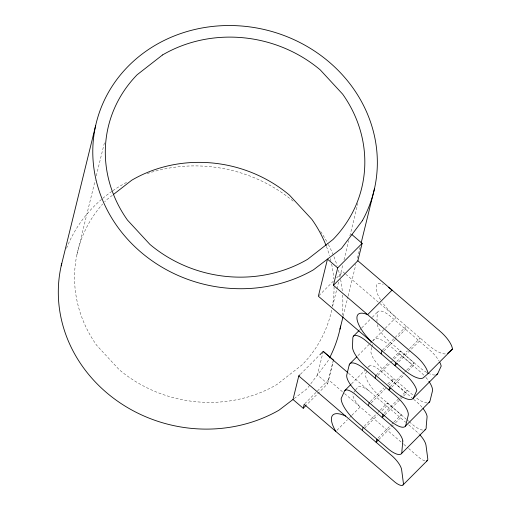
<?xml version="1.0" encoding="UTF-8"?>
<svg xmlns="http://www.w3.org/2000/svg" width="511" height="511" viewBox="0 0 511 511"><rect width="100%" height="100%" fill="white"/><g stroke="black" fill="none" stroke-linecap="round" stroke-linejoin="round"><path stroke-width="0.38" stroke-dasharray="2.56 1.92" d="M376.933 321.63L377.227 313.428A16.154 5.685 44.9 0 1 391.784 317.491L429.457 349.792A18.14 6.381 44.9 0 1 439.109 361.073M76.925 254.676L95.155 180.453M96.298 175.81L104.844 141.017M332.629 306.217L338.704 281.478M339.841 276.841L342.881 264.468M344.018 259.831L348.77 240.502M349.907 235.858L357.885 203.391M323.214 351.408L317.427 374.965L327.653 383.729L306.543 404.923M343.194 316.047L347.934 296.763M348.119 295.99L355.886 264.366M357.406 258.196L360.057 247.401M333.364 360.242L328.554 379.833L344.069 393.138M327.653 383.729L333.063 361.679M371.752 347.499L371.012 350.527A18.255 6.426 44.9 0 0 381.813 368.393L414.191 396.153M371.944 346.739L372.5 344.471M395.508 422.814L400.49 417.806L401.256 414.696L387.472 402.872L386.706 405.983L381.168 411.547M394.32 358.978L399.519 353.765L400.202 350.968L413.993 362.791L413.303 365.582L407.548 371.369M366.655 371.459L365.429 374.212A24.049 8.463 44.9 0 0 381.174 397.641L406.366 419.25M353.893 392.256L355.228 390.506M355.675 389.925L358.352 386.425A17.419 6.132 44.9 0 1 369.683 391.394L405.753 422.316M318.915 295.671L333.351 281.171M336.685 277.824L342.798 271.692L345.2 273.755M300.442 374.269L319.33 355.311M359.508 330.1L361.175 328.426M361.731 327.87L371.714 317.842M372.27 317.286L377.821 311.716M304.741 403.741L328.624 379.762M357.949 355.65L369.779 343.769M370.341 343.207L372.027 341.508M372.596 340.939L396.114 317.42A31.101 10.942 44.9 0 1 381.941 301.829M382.471 350.176L406.354 326.203L405.6 329.282L396.708 338.205M383.94 351.031L396.153 338.761M351.517 383.825L367.518 367.754M368.067 367.205L369.172 366.093M376.409 374.857L389.139 362.082M393.01 358.192L400.266 350.904M377.987 375.381L393.757 359.546M396.817 361.443L407.369 350.846M409.586 348.617L420.144 338.02L419.384 341.105L397.724 362.855M336.928 430.313L347.448 419.748M349.665 417.525L351.325 415.858M351.881 415.302L360.185 406.96A15.247 5.366 44.9 0 1 352.839 394.115M370.296 401.505L383.818 387.932M387.76 383.972L393.393 378.319L392.601 381.43L406.386 393.253L407.178 390.142L402.106 395.233M371.229 402.892L385.85 388.207M388.66 385.383L392.691 381.34M390.193 386.68L404.029 372.794M404.584 372.238L406.245 370.571M406.801 370.015L414.051 362.727M391.771 387.204L404.163 374.761M364.202 426.231L377.45 412.933M377.999 412.383L379.654 410.716M380.21 410.167L387.472 402.872M364.554 428.224L377.29 415.437M384.08 413.329L401.544 395.795M385.013 414.715L400.196 399.468M400.758 398.899L403.013 396.645M403.575 396.076L406.475 393.163M377.993 438.055L391.234 424.756M391.784 424.207L393.444 422.54M393.994 421.99L401.256 414.696M378.894 439.492L393.291 425.037M112.356 195.336L106.377 199.993A130.362 119.37 13.8 0 0 104.742 201.711M294.215 398.567L307.022 388.788L327.832 361.143A142.939 130.886 13.8 0 0 329.333 358.339M345.8 274.273L379.354 303.049M379.954 303.56L428.403 345.11A24.669 8.681 44.9 0 0 445.649 353.931M399.519 353.765L413.303 365.582M413.08 398.823L381.5 371.74A13.427 4.727 44.9 0 0 368.801 366.636M413.68 399.334L417.276 402.425A15.023 5.289 44.9 0 1 422.112 407.312M406.948 419.742L408.679 421.23M409.26 421.728L413.303 425.197A16.78 5.908 44.9 0 0 422.865 430.121M408.672 424.826L414.517 429.834A15.387 5.417 44.9 0 1 419.563 434.484M344.67 393.649L403.179 443.829M403.786 444.346L408.008 447.968M408.615 448.486L419.474 457.805A10.782 3.794 44.9 0 0 425.606 460.973M348.496 373.222L369.683 391.394M66.545 248.333A142.939 130.886 13.8 0 1 102.155 198.843M102.756 198.332A142.939 130.886 13.8 0 1 112.184 191.14M112.835 190.686A142.939 130.886 13.8 0 1 127.661 181.846M147.296 173.574A142.939 130.886 13.8 0 1 294.419 202.209M320.672 231.521A142.939 130.886 13.8 0 1 327.998 243.798M328.369 244.501A142.939 130.886 13.8 0 1 337.081 265.554M338.429 270.127A142.939 130.886 13.8 0 1 339.956 276.31M340.601 279.428A142.939 130.886 13.8 0 1 342.3 291.136M342.613 295.019A142.939 130.886 13.8 0 1 342.255 315.012M331.677 310.081A130.362 119.37 13.8 0 1 302.225 364.758L276.853 384.547A130.362 119.37 13.8 0 1 119.159 369.657L96.72 345.366A130.362 119.37 13.8 0 1 102.602 204.055M326.452 246.532A130.362 119.37 13.8 0 1 329.486 255.545M330.342 258.623A130.362 119.37 13.8 0 1 330.924 260.949M331.626 264.066A130.362 119.37 13.8 0 1 333.747 278.917M334.06 286.735A130.362 119.37 13.8 0 1 332.412 306.274M380.542 299.708A31.101 10.942 44.9 0 1 376.984 292.777L376.262 285.432A18.875 6.643 44.9 0 1 383.186 284.34M434.925 375.01A23.353 8.221 44.9 0 1 429.259 373.675M426.755 372.423A23.353 8.221 44.9 0 1 418.643 366.662L390.289 342.351A20.478 7.205 44.9 0 1 377.099 324.191M427.087 402.911A18.869 6.637 44.9 0 1 416.005 397.635M423.798 375.131A18.862 6.637 44.9 0 0 420.189 371.721L387.817 343.96A19.341 6.809 44.9 0 0 373.426 340.69M425.88 377.418A18.862 6.637 44.9 0 1 428.435 380.676"/><path stroke-width="0.77" d="M61.199 265.861L95.678 125.476M61.735 263.555A142.939 130.886 13.8 0 0 119.804 402.7A142.939 130.886 13.8 0 0 278.961 410.212L292.995 399.5L298.775 375.943L299.887 374.825M292.995 399.5L303.215 408.263L304.186 404.297L395.105 482.269A10.782 3.794 44.9 0 0 403.396 483.202L401.64 469.788A15.387 5.417 44.9 0 0 390.149 454.305L298.775 375.943M337.694 267.885L327.474 259.122L318.359 296.227L403.965 369.645A24.669 8.681 44.9 0 0 423.197 377.897L428.007 373.662A18.428 6.483 44.9 0 0 415.948 356.084L333.415 285.304L337.694 267.885L362.133 243.351L351.913 234.581M339.975 329.161L343.002 316.82M361.194 242.77L374.454 188.776M333.415 285.304L357.853 260.77L362.133 243.351M362.337 430.447L363.104 427.337M368.412 405.715L369.166 402.642M375.17 378.21L375.853 375.413M381.161 353.823L381.915 350.738M376.888 439.16L376.122 442.271L378.338 440.048M382.956 414.459L382.202 417.538L384.451 415.277M389.644 387.236L388.954 390.034L390.647 388.334M395.706 362.561L394.946 365.646L397.168 363.41M413.271 398.235L416.772 390.596A18.14 6.381 44.9 0 0 405.044 374.301L367.371 342A16.154 5.685 44.9 0 0 352.82 337.937L352.526 346.139A20.478 7.205 44.9 0 0 365.882 366.86L394.23 391.171A23.353 8.221 44.9 0 0 413.271 398.235L437.684 373.726L441.185 366.087A18.14 6.381 44.9 0 0 439.843 362.433M319.886 354.755L323.214 351.408L333.434 360.172L323.214 351.408M353.408 336.225L358.952 330.655M303.215 408.263L305.987 405.478M350.061 363.564L356.819 356.78M344.893 390.468L350.961 384.374M428.007 373.662L452.446 349.128A18.428 6.483 44.9 0 0 440.386 331.55L357.853 260.77M405.364 426.168L429.585 401.85M401.301 453.768L425.58 429.393M402.994 484.99L427.356 460.526M447.636 353.363L452.446 349.128M113.608 194.359L131.749 180.211A130.362 119.37 13.8 0 1 289.443 195.1L311.889 219.391A130.362 119.37 13.8 0 1 326.171 245.804M333.364 360.242L347.895 372.704M340.62 326.063A142.939 130.886 13.8 0 1 329.697 357.636M371.676 341.955A28.322 9.965 44.9 0 1 357.036 319.318A28.322 9.965 44.9 0 1 367.633 314.648L392.071 290.114A18.875 6.643 44.9 0 0 388.392 287.265M335.816 431.425A33.311 11.721 44.9 0 1 345.608 416.101M437.684 373.726A23.353 8.221 44.9 0 1 436.062 374.818M426.327 460.986A10.782 3.794 44.9 0 0 427.764 458.737L426.008 445.324A15.387 5.417 44.9 0 0 419.985 434.944M428.965 402.425A18.869 6.637 44.9 0 0 429.987 401.052L432.395 391.254A18.862 6.637 44.9 0 0 428.87 381.295M423.146 408.608A15.023 5.289 44.9 0 1 427.1 416.637L426.187 426.576A16.78 5.908 44.9 0 1 424.89 429.885M402.821 441.012L401.908 450.951A16.78 5.908 44.9 0 1 389.024 449.571L356.895 422.016A24.049 8.463 44.9 0 1 341.15 398.586L344.523 391.017A13.427 4.727 44.9 0 1 357.221 396.114L392.997 426.8A15.023 5.289 44.9 0 1 402.821 441.012M349.205 365.007L346.79 374.844A18.255 6.426 44.9 0 0 357.591 392.71L389.963 420.476A18.869 6.637 44.9 0 0 405.766 425.376L408.168 415.577A18.862 6.637 44.9 0 0 395.968 396.044L363.589 368.284A19.341 6.809 44.9 0 0 349.205 365.007M362.318 220.758L341.508 248.403L313.441 269.834A142.939 130.886 13.8 0 1 96.668 182.427A142.939 130.886 13.8 0 1 251.361 27.115A142.939 130.886 13.8 0 1 362.318 220.758M162.517 54.964L137.14 74.747A130.362 119.37 13.8 0 0 127.482 220.113L149.927 244.411A130.362 119.37 13.8 0 0 307.616 259.294L332.987 239.512A130.362 119.37 13.8 0 0 342.651 94.145L320.205 69.847A130.362 119.37 13.8 0 0 162.517 54.964"/></g></svg>
